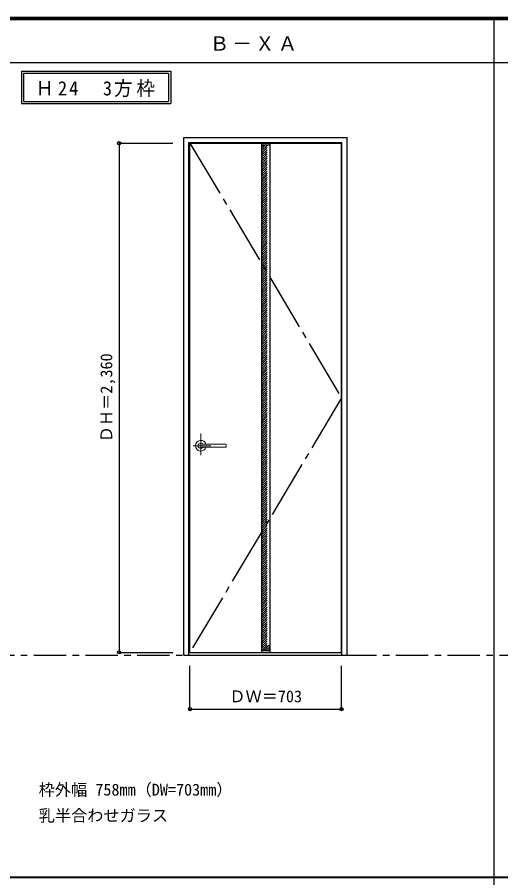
# Model space of a CAD drawing. Units: millimetres, scale not verified. Extents: x -6000 to 5700, y -4307 to 4260.
# Drawn here: x -1007 to 1237, y 186 to 4175 of the extents above; entities that cross this region are included whole.
import ezdxf
from ezdxf.enums import TextEntityAlignment as Align

# ---------------------------------------------------------------- set-up
doc = ezdxf.new("R2010")
doc.units = ezdxf.units.MM
doc.header["$LTSCALE"] = 30
doc.header["$PDMODE"] = 32
doc.header["$PDSIZE"] = 15
for name, pattern in [('CHAIN1', [8, 5, -1, 1, -1]), ('CHAIN2', [12, 9, -1, 1, -1]), ('DASHED1', [1.8, 1.2, -0.6])]:
    doc.linetypes.add(name, pattern=pattern)
for name, color, linetype in [('0-1_通り芯', 7, 'CHAIN1'), ('0-2_扉', 3, 'Continuous'), ('0-3_仕上げ', 7, 'Continuous'), ('0-4_枠', 3, 'Continuous'), ('0-7', 7, 'CHAIN2'), ('0-A_文字', 7, 'Continuous'), ('0-B_寸法', 7, 'Continuous'), ('0-C_ハッチ', 4, 'DASHED1'), ('F-1_枠', 6, 'Continuous')]:
    doc.layers.add(name, color=color, linetype=linetype)
doc.layers.add('0-5_レバー', color=7, linetype='Continuous', lineweight=18)
doc.styles.add('ＭＳ ゴシック', font='')
doc.styles.get('ＭＳ ゴシック').set_extended_font_data('MS Gothic')

msp = doc.modelspace()

# ---------------------------------------------------------------- linework, layer by layer
at = {"layer": '0-1_通り芯'}
msp.add_line((-5490, 1218), (5690, 1218), dxfattribs=at)
at = {"layer": '0-2_扉'}
for p, q in [((-205.2, 3591), (497.8, 3591)), ((-205.2, 1231), (-205.2, 3591)), ((497.8, 1231), (497.8, 3591)), ((-205.2, 1231), (497.8, 1231))]:
    msp.add_line(p, q, dxfattribs=at)
at = {"layer": '0-3_仕上げ', "color": 3}
for p, q in [((127.3, 3591), (127.3, 1231)), ((165.3, 3591), (165.3, 1231))]:
    msp.add_line(p, q, dxfattribs=at)
at = {"layer": '0-3_仕上げ'}
for p, q in [((127.3, 3583), (165.3, 3583)), ((127.3, 1239), (165.3, 1239))]:
    msp.add_line(p, q, dxfattribs=at)
at = {"layer": '0-4_枠'}
for p, q in [((-234.2, 3618), (523.8, 3618)), ((-234.2, 1218), (-234.2, 3618)), ((-210.2, 3594), (499.8, 3594)), ((-210.2, 1218), (-210.2, 3594)), ((499.8, 1218), (499.8, 3594)), ((523.8, 1218), (523.8, 3618)), ((-234.2, 1218), (523.8, 1218))]:
    msp.add_line(p, q, dxfattribs=at)
at = {"layer": '0-5_レバー', "color": 4, "linetype": 'CHAIN1'}
for p, q in [((-154.7, 2244.96), (-154.7, 2145.11)), ((-107.9, 2188.5), (-190.92, 2188.5))]:
    msp.add_line(p, q, dxfattribs=at)
at = {"layer": '0-5_レバー'}
for q in [(-37.7, 2193.99), (-37.7, 2183)]:
    msp.add_line((-37.7, 2188.5), q, dxfattribs=at)
for points in [[(-144.74, 2195.49), (-145.51, 2196.28), (-147.48, 2197.65), (-149.73, 2198.66), (-152.16, 2199.29), (-154.7, 2199.5), (-157.24, 2199.29), (-159.67, 2198.66), (-161.92, 2197.65), (-163.89, 2196.28), (-165.51, 2194.61), (-166.71, 2192.71), (-167.45, 2190.65), (-167.7, 2188.5), (-167.45, 2186.35), (-166.71, 2184.29), (-165.51, 2182.39), (-163.89, 2180.72), (-161.92, 2179.35), (-159.67, 2178.34), (-157.24, 2177.71), (-154.7, 2177.5), (-152.16, 2177.71), (-149.73, 2178.34), (-147.48, 2179.35), (-145.51, 2180.72), (-144.74, 2181.51)], [(-39.2, 2195.5), (-48.93, 2195.5), (-59.11, 2195.5), (-68.71, 2195.5), (-77.7, 2195.5), (-86.11, 2195.5), (-93.92, 2195.5), (-100.74, 2195.5), (-107.04, 2195.5), (-112.8, 2195.5), (-118.05, 2195.5), (-122.84, 2195.5), (-127.5, 2195.5), (-131.7, 2195.5), (-135.45, 2195.5), (-137.45, 2195.5), (-139.3, 2195.5), (-141.31, 2195.49), (-143.72, 2195.49), (-145.21, 2195.49), (-146.75, 2195.49), (-148.27, 2195.49), (-149.37, 2195.49), (-149.83, 2195.49), (-149.83, 2195.48)], [(-39.2, 2195.5), (-48.28, 2195.5), (-48.68, 2195.5)], [(-149.68, 2181.51), (-149.55, 2181.51), (-149.11, 2181.51), (-148.39, 2181.51), (-147.37, 2181.51), (-146.11, 2181.51), (-144.76, 2181.51), (-141.9, 2181.51), (-138.92, 2181.5), (-135.9, 2181.5), (-132.86, 2181.5), (-129.79, 2181.5), (-126.71, 2181.5), (-122.71, 2181.5), (-118.3, 2181.5), (-113.33, 2181.5), (-107.8, 2181.5), (-101.71, 2181.5), (-95.06, 2181.5), (-87.85, 2181.5), (-79.26, 2181.5), (-70, 2181.5), (-60.06, 2181.5), (-49.45, 2181.5), (-39.2, 2181.5)]]:
    msp.add_lwpolyline(points, dxfattribs=at)
for centre, radius, start, end in [((-154.7, 2188.5), 24.55, 16.59952, 343.36736), ((-39.2, 2194), 1.5, 0.00847, 89.9163), ((-39.2, 2194), 1.5, 360, 90.17419), ((-39.2, 2183), 1.5, 270.16419, 0), ((-39.2, 2183), 1.5, 269.91059, 359.99153)]:
    msp.add_arc(centre, radius, start, end, dxfattribs=at)
at = {"layer": '0-7'}
for p, q in [((-205.2, 3591), (497.8, 2411)), ((497.8, 2411), (-205.2, 1231))]:
    msp.add_line(p, q, dxfattribs=at)
at = {"layer": '0-A_文字'}
for p, q in [((-986.8, 3925), (-986.8, 3775)), ((-976.8, 3915), (-976.8, 3785)), ((-976.8, 3915), (-304.18, 3915)), ((-304.18, 3915), (-304.18, 3785)), ((-986.8, 3775), (-294.18, 3775)), ((-976.8, 3785), (-304.18, 3785))]:
    msp.add_line(p, q, dxfattribs=at)
msp.add_lwpolyline([(-986.8, 3925), (-294.18, 3925), (-294.18, 3775)], dxfattribs=at)
at = {"layer": '0-B_寸法', "color": 4}
for p, q in [((-534.2, 3591), (-284.2, 3591)), ((-534.2, 3591), (-534.2, 1231)), ((-534.2, 1231), (-284.2, 1231)), ((-205.2, 968), (-205.2, 1168)), ((497.8, 968), (497.8, 1168)), ((-205.2, 968), (497.8, 968))]:
    msp.add_line(p, q, dxfattribs=at)
at = {"layer": '0-B_寸法'}
for p in [(-534.2, 3591), (-534.2, 1231), (-205.2, 968), (497.8, 968)]:
    msp.add_point(p, dxfattribs=at)
at = {"layer": '0-C_ハッチ'}
for p, q in [((127.3, 3555.29), (155.01, 3583)), ((127.3, 3565.19), (145.11, 3583)), ((127.3, 3575.09), (135.21, 3583)), ((127.3, 3545.39), (164.91, 3583)), ((127.3, 3535.49), (165.3, 3573.49)), ((127.3, 3525.59), (165.3, 3563.59)), ((127.3, 3515.69), (165.3, 3553.69)), ((127.3, 3505.79), (165.3, 3543.79)), ((127.3, 3495.89), (165.3, 3533.89)), ((127.3, 3485.99), (165.3, 3523.99)), ((127.3, 3476.09), (165.3, 3514.09)), ((127.3, 3466.19), (165.3, 3504.19)), ((127.3, 3456.29), (165.3, 3494.29)), ((127.3, 3446.39), (165.3, 3484.39)), ((127.3, 3436.5), (165.3, 3474.5)), ((127.3, 3426.6), (165.3, 3464.6)), ((127.3, 3416.7), (165.3, 3454.7)), ((127.3, 3406.8), (165.3, 3444.8)), ((127.3, 3396.9), (165.3, 3434.9)), ((127.3, 3387), (165.3, 3425)), ((127.3, 3377.1), (165.3, 3415.1)), ((127.3, 3367.2), (165.3, 3405.2)), ((127.3, 3357.3), (165.3, 3395.3)), ((127.3, 3347.4), (165.3, 3385.4)), ((127.3, 3337.5), (165.3, 3375.5)), ((127.3, 3327.6), (165.3, 3365.6)), ((127.3, 3317.7), (165.3, 3355.7)), ((127.3, 3307.8), (165.3, 3345.8)), ((127.3, 3297.9), (165.3, 3335.9)), ((127.3, 3288), (165.3, 3326)), ((127.3, 3278.1), (165.3, 3316.1)), ((127.3, 3268.2), (165.3, 3306.2)), ((127.3, 3258.3), (165.3, 3296.3)), ((127.3, 3248.4), (165.3, 3286.4)), ((127.3, 3238.51), (165.3, 3276.51)), ((127.3, 3228.61), (165.3, 3266.61)), ((127.3, 3218.71), (165.3, 3256.71)), ((127.3, 3208.81), (165.3, 3246.81)), ((127.3, 3198.91), (165.3, 3236.91)), ((127.3, 3189.01), (165.3, 3227.01)), ((127.3, 3179.11), (165.3, 3217.11)), ((127.3, 3169.21), (165.3, 3207.21)), ((127.3, 3159.31), (165.3, 3197.31)), ((127.3, 3149.41), (165.3, 3187.41)), ((127.3, 3139.51), (165.3, 3177.51)), ((127.3, 3129.61), (165.3, 3167.61)), ((127.3, 3119.71), (165.3, 3157.71)), ((127.3, 3109.81), (165.3, 3147.81)), ((127.3, 3099.91), (165.3, 3137.91)), ((127.3, 3090.01), (165.3, 3128.01)), ((127.3, 3080.11), (165.3, 3118.11)), ((127.3, 3070.21), (165.3, 3108.21)), ((127.3, 3060.31), (165.3, 3098.31)), ((127.3, 3050.41), (165.3, 3088.41)), ((127.3, 3040.52), (165.3, 3078.52)), ((127.3, 3030.62), (165.3, 3068.62)), ((127.3, 3020.72), (165.3, 3058.72)), ((127.3, 3010.82), (165.3, 3048.82)), ((127.3, 3000.92), (165.3, 3038.92)), ((127.3, 2991.02), (165.3, 3029.02)), ((127.3, 2981.12), (165.3, 3019.12)), ((127.3, 2971.22), (165.3, 3009.22)), ((127.3, 2961.32), (165.3, 2999.32)), ((127.3, 2951.42), (165.3, 2989.42)), ((127.3, 2941.52), (165.3, 2979.52)), ((127.3, 2931.62), (165.3, 2969.62)), ((127.3, 2921.72), (165.3, 2959.72)), ((127.3, 2911.82), (165.3, 2949.82)), ((127.3, 2901.92), (165.3, 2939.92)), ((127.3, 2892.02), (165.3, 2930.02)), ((127.3, 2882.12), (165.3, 2920.12)), ((127.3, 2872.22), (165.3, 2910.22)), ((127.3, 2862.32), (165.3, 2900.32)), ((127.3, 2852.42), (165.3, 2890.42)), ((127.3, 2842.53), (165.3, 2880.53)), ((127.3, 2832.63), (165.3, 2870.63)), ((127.3, 2822.73), (165.3, 2860.73)), ((127.3, 2812.83), (165.3, 2850.83)), ((127.3, 2802.93), (165.3, 2840.93)), ((127.3, 2793.03), (165.3, 2831.03)), ((127.3, 2783.13), (165.3, 2821.13)), ((127.3, 2773.23), (165.3, 2811.23)), ((127.3, 2763.33), (165.3, 2801.33)), ((127.3, 2753.43), (165.3, 2791.43)), ((127.3, 2743.53), (165.3, 2781.53)), ((127.3, 2733.63), (165.3, 2771.63)), ((127.3, 2723.73), (165.3, 2761.73)), ((127.3, 2713.83), (165.3, 2751.83)), ((127.3, 2703.93), (165.3, 2741.93)), ((127.3, 2694.03), (165.3, 2732.03)), ((127.3, 2684.13), (165.3, 2722.13)), ((127.3, 2674.23), (165.3, 2712.23)), ((127.3, 2664.33), (165.3, 2702.33)), ((127.3, 2654.44), (165.3, 2692.44)), ((127.3, 2644.54), (165.3, 2682.54)), ((127.3, 2634.64), (165.3, 2672.64)), ((127.3, 2624.74), (165.3, 2662.74)), ((127.3, 2614.84), (165.3, 2652.84)), ((127.3, 2604.94), (165.3, 2642.94)), ((127.3, 2595.04), (165.3, 2633.04)), ((127.3, 2585.14), (165.3, 2623.14)), ((127.3, 2575.24), (165.3, 2613.24)), ((127.3, 2565.34), (165.3, 2603.34)), ((127.3, 2555.44), (165.3, 2593.44)), ((127.3, 2545.54), (165.3, 2583.54)), ((127.3, 2535.64), (165.3, 2573.64)), ((127.3, 2525.74), (165.3, 2563.74)), ((127.3, 2515.84), (165.3, 2553.84)), ((127.3, 2505.94), (165.3, 2543.94)), ((127.3, 2496.04), (165.3, 2534.04)), ((127.3, 2486.14), (165.3, 2524.14)), ((127.3, 2476.24), (165.3, 2514.24)), ((127.3, 2466.34), (165.3, 2504.34)), ((127.3, 2456.45), (165.3, 2494.45)), ((127.3, 2446.55), (165.3, 2484.55)), ((127.3, 2436.65), (165.3, 2474.65)), ((127.3, 2426.75), (165.3, 2464.75)), ((127.3, 2416.85), (165.3, 2454.85)), ((127.3, 2406.95), (165.3, 2444.95)), ((127.3, 2397.05), (165.3, 2435.05)), ((127.3, 2387.15), (165.3, 2425.15)), ((127.3, 2377.25), (165.3, 2415.25)), ((127.3, 2367.35), (165.3, 2405.35)), ((127.3, 2357.45), (165.3, 2395.45)), ((127.3, 2347.55), (165.3, 2385.55)), ((127.3, 2337.65), (165.3, 2375.65)), ((127.3, 2327.75), (165.3, 2365.75)), ((127.3, 2317.85), (165.3, 2355.85)), ((127.3, 2307.95), (165.3, 2345.95)), ((127.3, 2298.05), (165.3, 2336.05)), ((127.3, 2288.15), (165.3, 2326.15)), ((127.3, 2278.25), (165.3, 2316.25)), ((127.3, 2268.35), (165.3, 2306.35)), ((127.3, 2258.46), (165.3, 2296.46)), ((127.3, 2248.56), (165.3, 2286.56)), ((127.3, 2238.66), (165.3, 2276.66)), ((127.3, 2228.76), (165.3, 2266.76)), ((127.3, 2218.86), (165.3, 2256.86)), ((127.3, 2208.96), (165.3, 2246.96)), ((127.3, 2199.06), (165.3, 2237.06)), ((127.3, 2189.16), (165.3, 2227.16)), ((127.3, 2179.26), (165.3, 2217.26)), ((127.3, 2169.36), (165.3, 2207.36)), ((127.3, 2159.46), (165.3, 2197.46)), ((127.3, 2149.56), (165.3, 2187.56)), ((127.3, 2139.66), (165.3, 2177.66)), ((127.3, 2129.76), (165.3, 2167.76)), ((127.3, 2119.86), (165.3, 2157.86)), ((127.3, 2109.96), (165.3, 2147.96)), ((127.3, 2100.06), (165.3, 2138.06)), ((127.3, 2090.16), (165.3, 2128.16)), ((127.3, 2080.26), (165.3, 2118.26)), ((127.3, 2070.36), (165.3, 2108.36)), ((127.3, 2060.47), (165.3, 2098.47)), ((127.3, 2050.57), (165.3, 2088.57)), ((127.3, 2040.67), (165.3, 2078.67)), ((127.3, 2030.77), (165.3, 2068.77)), ((127.3, 2020.87), (165.3, 2058.87)), ((127.3, 2010.97), (165.3, 2048.97)), ((127.3, 2001.07), (165.3, 2039.07)), ((127.3, 1991.17), (165.3, 2029.17)), ((127.3, 1981.27), (165.3, 2019.27)), ((127.3, 1971.37), (165.3, 2009.37)), ((127.3, 1961.47), (165.3, 1999.47)), ((127.3, 1951.57), (165.3, 1989.57)), ((127.3, 1941.67), (165.3, 1979.67)), ((127.3, 1931.77), (165.3, 1969.77)), ((127.3, 1921.87), (165.3, 1959.87)), ((127.3, 1911.97), (165.3, 1949.97)), ((127.3, 1902.07), (165.3, 1940.07)), ((127.3, 1892.17), (165.3, 1930.17)), ((127.3, 1882.27), (165.3, 1920.27)), ((127.3, 1872.37), (165.3, 1910.37)), ((127.3, 1862.48), (165.3, 1900.48)), ((127.3, 1852.58), (165.3, 1890.58)), ((127.3, 1842.68), (165.3, 1880.68)), ((127.3, 1832.78), (165.3, 1870.78)), ((127.3, 1822.88), (165.3, 1860.88)), ((127.3, 1812.98), (165.3, 1850.98)), ((127.3, 1803.08), (165.3, 1841.08)), ((127.3, 1793.18), (165.3, 1831.18)), ((127.3, 1783.28), (165.3, 1821.28)), ((127.3, 1773.38), (165.3, 1811.38)), ((127.3, 1763.48), (165.3, 1801.48)), ((127.3, 1753.58), (165.3, 1791.58)), ((127.3, 1743.68), (165.3, 1781.68)), ((127.3, 1733.78), (165.3, 1771.78)), ((127.3, 1723.88), (165.3, 1761.88)), ((127.3, 1713.98), (165.3, 1751.98)), ((127.3, 1704.08), (165.3, 1742.08)), ((127.3, 1694.18), (165.3, 1732.18)), ((127.3, 1684.28), (165.3, 1722.28)), ((127.3, 1674.39), (165.3, 1712.39)), ((127.3, 1664.49), (165.3, 1702.49)), ((127.3, 1654.59), (165.3, 1692.59)), ((127.3, 1644.69), (165.3, 1682.69)), ((127.3, 1634.79), (165.3, 1672.79)), ((127.3, 1624.89), (165.3, 1662.89)), ((127.3, 1614.99), (165.3, 1652.99)), ((127.3, 1605.09), (165.3, 1643.09)), ((127.3, 1595.19), (165.3, 1633.19)), ((127.3, 1585.29), (165.3, 1623.29)), ((127.3, 1575.39), (165.3, 1613.39)), ((127.3, 1565.49), (165.3, 1603.49)), ((127.3, 1555.59), (165.3, 1593.59)), ((127.3, 1545.69), (165.3, 1583.69)), ((127.3, 1535.79), (165.3, 1573.79)), ((127.3, 1525.89), (165.3, 1563.89)), ((127.3, 1515.99), (165.3, 1553.99)), ((127.3, 1506.09), (165.3, 1544.09)), ((127.3, 1496.19), (165.3, 1534.19)), ((127.3, 1486.29), (165.3, 1524.29)), ((127.3, 1476.4), (165.3, 1514.4)), ((127.3, 1466.5), (165.3, 1504.5)), ((127.3, 1456.6), (165.3, 1494.6)), ((127.3, 1446.7), (165.3, 1484.7)), ((127.3, 1436.8), (165.3, 1474.8)), ((127.3, 1426.9), (165.3, 1464.9)), ((127.3, 1417), (165.3, 1455)), ((127.3, 1407.1), (165.3, 1445.1)), ((127.3, 1397.2), (165.3, 1435.2)), ((127.3, 1387.3), (165.3, 1425.3)), ((127.3, 1377.4), (165.3, 1415.4)), ((127.3, 1367.5), (165.3, 1405.5)), ((127.3, 1357.6), (165.3, 1395.6)), ((127.3, 1347.7), (165.3, 1385.7)), ((127.3, 1337.8), (165.3, 1375.8)), ((127.3, 1327.9), (165.3, 1365.9)), ((127.3, 1318), (165.3, 1356)), ((127.3, 1308.1), (165.3, 1346.1)), ((127.3, 1298.2), (165.3, 1336.2)), ((127.3, 1288.3), (165.3, 1326.3)), ((127.3, 1278.41), (165.3, 1316.41)), ((127.3, 1268.51), (165.3, 1306.51)), ((127.3, 1258.61), (165.3, 1296.61)), ((127.3, 1248.71), (165.3, 1286.71)), ((127.49, 1239), (165.3, 1276.81)), ((137.39, 1239), (165.3, 1266.91)), ((147.29, 1239), (165.3, 1257.01)), ((157.19, 1239), (165.3, 1247.11))]:
    msp.add_line(p, q, dxfattribs=at)
at = {"layer": 'F-1_枠'}
for p, q in [((-6000, 4175), (5700, 4175)), ((-6000, 4170), (5700, 4170)), ((-6000, 4165), (5700, 4165)), ((1204.8, 4175), (1204.8, -3790)), ((-6000, 3965), (5700, 3965)), ((-6000, 190.5), (5700, 190.5)), ((-6000, 187.5), (5700, 187.5))]:
    msp.add_line(p, q, dxfattribs=at)

# ---------------------------------------------------------------- texts
at = {"layer": '0-A_文字', "style": 'ＭＳ ゴシック'}
for s, p in [('枠外幅 758mm（DW=703mm）', (-906.8, 550.5)), ('乳半合わせガラス', (-906.8, 430.5))]:
    msp.add_text(s, height=54.99, dxfattribs=at).set_placement(p, align=Align.BOTTOM_LEFT)
at = {"layer": '0-A_文字', "char_height": 65.98, "attachment_point": 7, "style": 'ＭＳ ゴシック'}
for s, insert in [('\\T1.17;Ｂ－ＸＡ', (-113.5, 4020)), ('\\T1.22;\\W0.95;Ｈ24\u30003方枠', (-922.14, 3805))]:
    msp.add_mtext(s, dxfattribs=dict(at, insert=insert))
at = {"layer": '0-B_寸法', "style": 'ＭＳ ゴシック'}
msp.add_text('ＤＨ＝2,360', height=54.99, rotation=90, dxfattribs=at).set_placement((-549.2, 2204.75), align=Align.BOTTOM_LEFT)
msp.add_text('ＤＷ＝703', height=54.99, dxfattribs=at).set_placement((-22.45, 983), align=Align.BOTTOM_LEFT)

doc.saveas('drawing.dxf')
